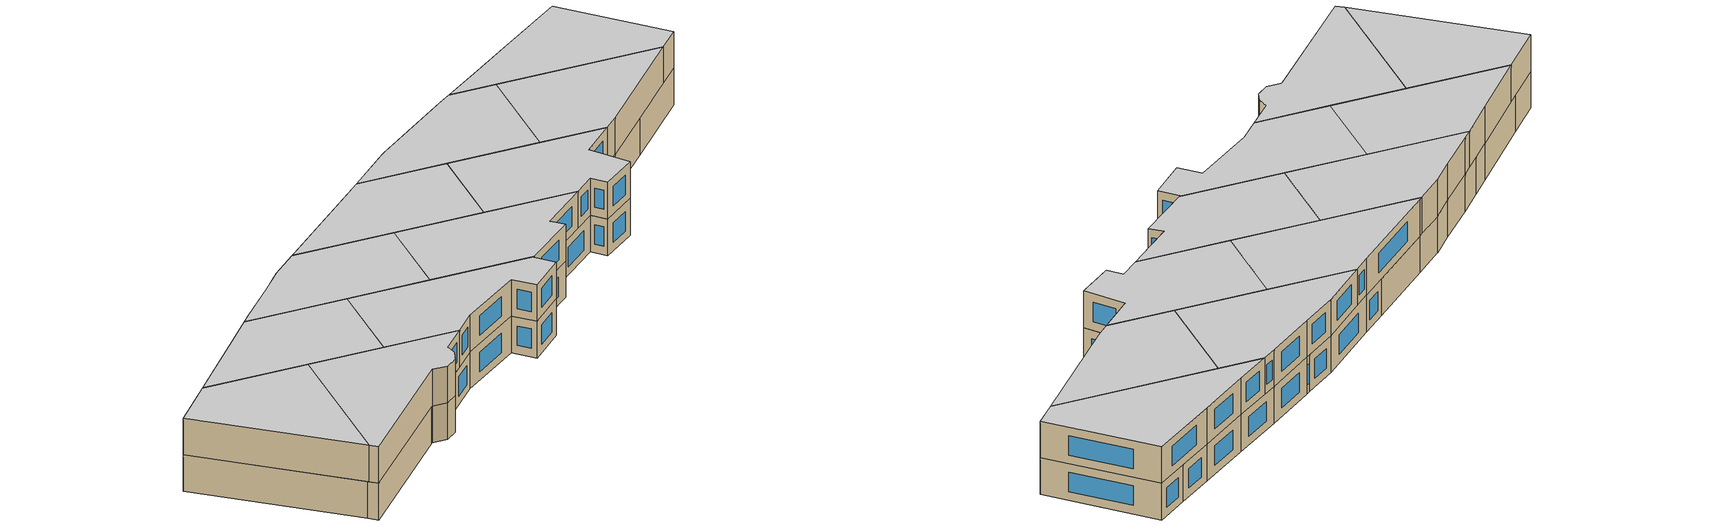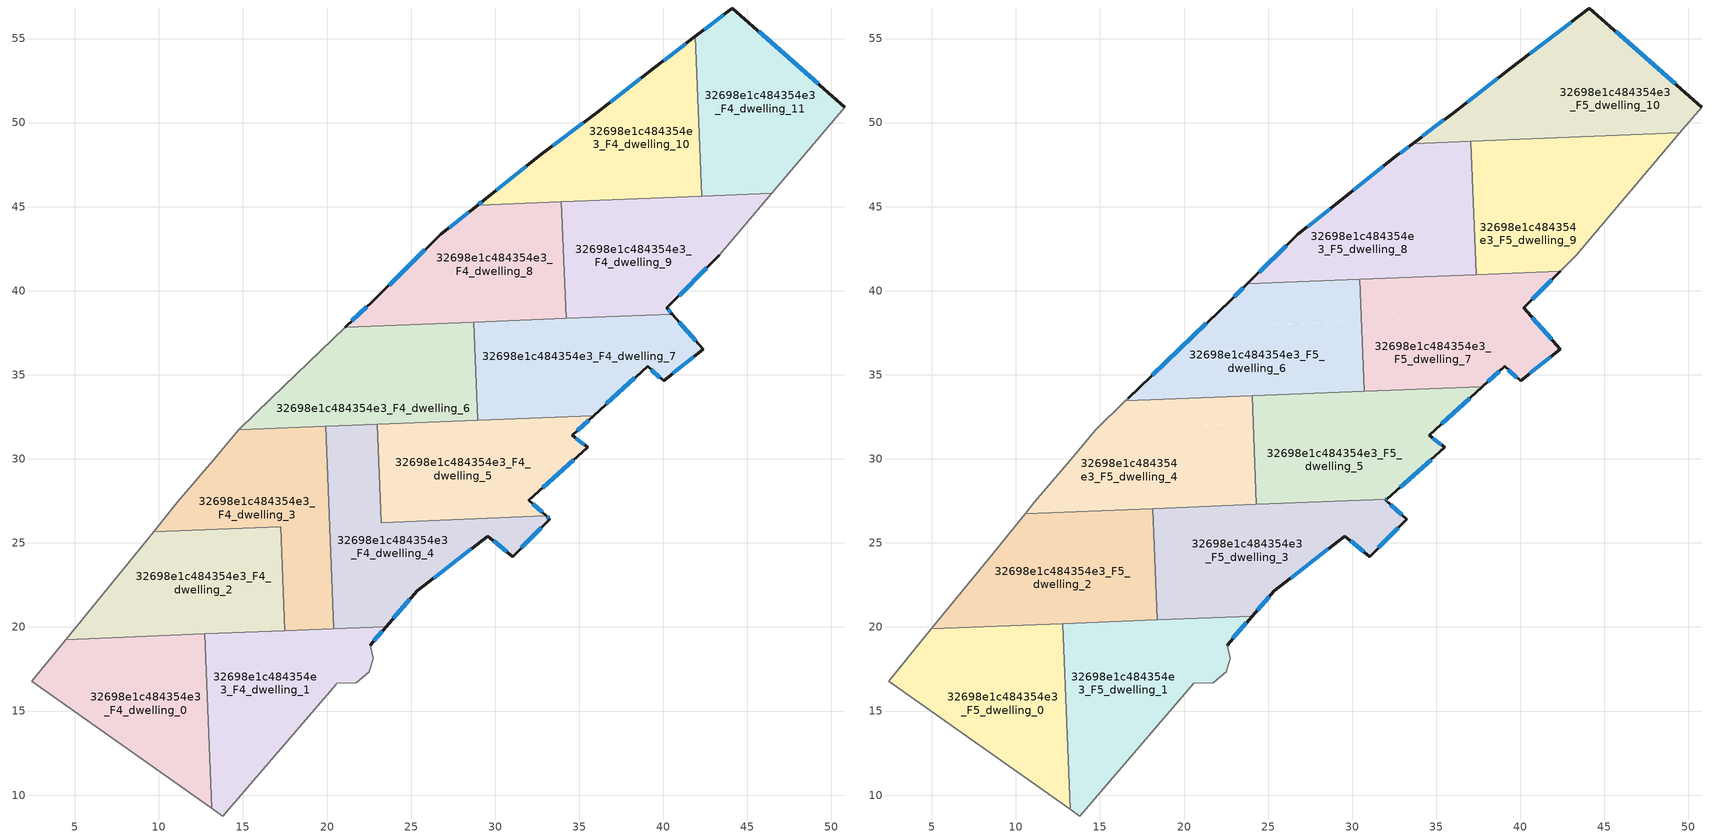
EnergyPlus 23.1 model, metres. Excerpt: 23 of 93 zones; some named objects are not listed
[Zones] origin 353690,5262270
32698e1c484354e3_F4_dwelling_0
 floor to 32698e1c484354e3_F3_dwelling_0 (EU_floor_Construction): 12.72,19.59 13.14,9.21 2.43,16.77 4.46,19.25 z12
 wall adiabatic (EU_wall_Construction): 12.72,19.59 4.46,19.25 2.43,16.77 13.14,9.21 z12:15
 wall to 32698e1c484354e3_F4_dwelling_1 (EU_wall_Construction): 13.14,9.21 12.72,19.59 z12:15
32698e1c484354e3_F4_dwelling_1
 floor to 32698e1c484354e3_F3_dwelling_1 (EU_floor_Construction): 23.52,20.02 22.56,18.91 22.74,18.15 22.5,17.33 21.73,16.68 20.58,16.64 20.54,16.59 13.79,8.76 13.14,9.21 12.72,19.59 z12
 wall outside (EU_wall_Construction): 22.56,18.91 23.52,20.02 z12:15
 wall adiabatic (EU_wall_Construction): 13.14,9.21 13.79,8.76 20.54,16.59 20.58,16.64 21.73,16.68 22.5,17.33 22.74,18.15 22.56,18.91 z12:15
 wall to 32698e1c484354e3_F4_dwelling_2 (EU_wall_Construction): 17.5,19.78 12.72,19.59 z12:15
 wall to 32698e1c484354e3_F4_dwelling_4 (EU_wall_Construction): 23.52,20.02 20.39,19.89 z12:15
 wall to 32698e1c484354e3_F4_dwelling_3 (EU_wall_Construction): 20.39,19.89 17.5,19.78 z12:15
 window (EU_Window_Construction): 22.78,19.17 23.29,19.76 z12.7:14.3
32698e1c484354e3_F4_dwelling_10
 floor to 32698e1c484354e3_F3_dwelling_10 (EU_floor_Construction): 41.91,55.12 42.29,45.62 28.96,45.08 29.28,45.34 32.64,48.02 36.03,50.59 39.47,53.25 z12
 wall outside (EU_wall_Construction): 41.91,55.12 39.47,53.25 36.03,50.59 32.64,48.02 29.28,45.34 28.96,45.08 z12:15
 wall to 32698e1c484354e3_F4_dwelling_11 (EU_wall_Construction): 42.29,45.62 41.91,55.12 z12:15
 wall to 32698e1c484354e3_F4_dwelling_9 (EU_wall_Construction): 33.94,45.28 42.29,45.62 z12:15
 wall to 32698e1c484354e3_F4_dwelling_8 (EU_wall_Construction): 28.96,45.08 33.94,45.28 z12:15
 window (EU_Window_Construction): 29.21,45.28 29.03,45.15 / 31.85,47.39 30.07,45.97 / 35.23,49.99 33.43,48.62 / 38.66,52.63 36.84,51.22 / 41.33,54.68 40.04,53.69 z12.7:14.3
32698e1c484354e3_F4_dwelling_11
 floor to 32698e1c484354e3_F3_dwelling_11 (EU_floor_Construction): 50.79,50.91 46.44,45.79 42.29,45.62 41.91,55.12 44.11,56.82 z12
 wall outside (EU_wall_Construction): 50.79,50.91 44.11,56.82 41.91,55.12 z12:15
 wall adiabatic (EU_wall_Construction): 46.44,45.79 50.79,50.91 z12:15
 wall to 32698e1c484354e3_F4_dwelling_9 (EU_wall_Construction): 42.29,45.62 46.44,45.79 z12:15
 window (EU_Window_Construction): 43.59,56.42 42.42,55.52 / 49.22,52.3 45.68,55.43 z12.7:14.3
32698e1c484354e3_F4_dwelling_2
 floor to 32698e1c484354e3_F3_dwelling_2 (EU_floor_Construction): 17.25,25.97 17.5,19.78 4.46,19.25 8.53,24.25 9.68,25.67 z12
 wall adiabatic (EU_wall_Construction): 9.68,25.67 8.53,24.25 4.46,19.25 12.72,19.59 z12:15
 wall to 32698e1c484354e3_F4_dwelling_3 (EU_wall_Construction): 17.5,19.78 17.25,25.97 9.68,25.67 z12:15
 ceiling adiabatic (EU_roof_Construction): 12.81,19.59 12.78,20.2 4.97,19.88 4.46,19.25 z15
32698e1c484354e3_F4_dwelling_3
 floor to 32698e1c484354e3_F3_dwelling_3 (EU_floor_Construction): 19.91,31.93 20.39,19.89 17.5,19.78 17.25,25.97 9.68,25.67 11.1,27.43 13.41,30.13 14.72,31.71 14.73,31.73 z12
 wall adiabatic (EU_wall_Construction): 14.73,31.73 14.72,31.71 13.41,30.13 11.1,27.43 9.68,25.67 z12:15
 wall to 32698e1c484354e3_F4_dwelling_4 (EU_wall_Construction): 20.39,19.89 19.91,31.93 z12:15
 wall to 32698e1c484354e3_F4_dwelling_6 (EU_wall_Construction): 19.91,31.93 14.73,31.73 z12:15
32698e1c484354e3_F4_dwelling_4
 floor to 32698e1c484354e3_F3_dwelling_4 (EU_floor_Construction): 33.04,26.6 33.25,26.42 31.04,24.17 29.57,25.41 25.36,22.15 23.52,20.02 20.39,19.89 19.91,31.93 22.98,32.06 23.21,26.21 z12
 wall outside (EU_wall_Construction): 23.52,20.02 25.36,22.15 29.57,25.41 31.04,24.17 33.25,26.42 33.04,26.6 z12:15
 wall to 32698e1c484354e3_F4_dwelling_5 (EU_wall_Construction): 33.04,26.6 23.21,26.21 22.98,32.06 z12:15
 wall to 32698e1c484354e3_F4_dwelling_6 (EU_wall_Construction): 22.98,32.06 19.91,31.93 z12:15
 window (EU_Window_Construction): 23.95,20.52 24.93,21.65 / 33.2,26.46 33.09,26.56 / 31.56,24.7 32.73,25.89 / 29.91,25.12 30.69,24.46 / 26.35,22.91 28.58,24.64 z12.7:14.3
32698e1c484354e3_F4_dwelling_5
 floor to 32698e1c484354e3_F3_dwelling_5 (EU_floor_Construction): 35.87,32.58 34.58,31.4 35.51,30.68 31.99,27.54 33.04,26.6 23.21,26.21 22.98,32.06 z12
 wall outside (EU_wall_Construction): 33.04,26.6 31.99,27.54 35.51,30.68 34.58,31.4 35.87,32.58 z12:15
 wall to 32698e1c484354e3_F4_dwelling_7 (EU_wall_Construction): 35.87,32.58 28.95,32.3 z12:15
 wall to 32698e1c484354e3_F4_dwelling_6 (EU_wall_Construction): 28.95,32.3 22.98,32.06 z12:15
 window (EU_Window_Construction): 32.79,26.82 32.24,27.32 / 34.88,31.68 35.56,32.3 / 35.29,30.85 34.8,31.23 / 32.82,28.28 34.68,29.94 z12.7:14.3
32698e1c484354e3_F4_dwelling_6
 floor to 32698e1c484354e3_F3_dwelling_6 (EU_floor_Construction): 28.72,38.13 28.95,32.3 14.73,31.73 16.69,33.62 21.09,37.83 z12
 wall adiabatic (EU_wall_Construction): 21.09,37.83 16.69,33.62 14.73,31.73 z12:15
 wall to 32698e1c484354e3_F4_dwelling_7 (EU_wall_Construction): 28.95,32.3 28.72,38.13 z12:15
 wall to 32698e1c484354e3_F4_dwelling_8 (EU_wall_Construction): 28.72,38.13 21.09,37.83 z12:15
32698e1c484354e3_F4_dwelling_7
 floor to 32698e1c484354e3_F3_dwelling_7 (EU_floor_Construction): 40.53,38.61 42.36,36.53 40.02,34.63 39.07,35.5 35.87,32.58 28.95,32.3 28.72,38.13 z12
 wall outside (EU_wall_Construction): 35.87,32.58 39.07,35.5 40.02,34.63 42.36,36.53 40.53,38.61 z12:15
 wall to 32698e1c484354e3_F4_dwelling_9 (EU_wall_Construction): 40.53,38.61 34.21,38.36 z12:15
 wall to 32698e1c484354e3_F4_dwelling_8 (EU_wall_Construction): 34.22,38.36 28.72,38.13 z12:15
 window (EU_Window_Construction): 36.62,33.26 38.32,34.82 / 41.93,37.02 40.96,38.12 / 40.57,35.08 41.81,36.09 / 39.29,35.3 39.8,34.84 z12.7:14.3
32698e1c484354e3_F4_dwelling_8
 floor to 32698e1c484354e3_F3_dwelling_8 (EU_floor_Construction): 33.94,45.28 34.22,38.36 21.09,37.83 22.74,39.41 26.77,43.35 28.96,45.08 z12
 wall outside (EU_wall_Construction): 28.96,45.08 26.77,43.35 22.74,39.41 21.09,37.83 z12:15
 wall to 32698e1c484354e3_F4_dwelling_9 (EU_wall_Construction): 34.22,38.36 33.94,45.28 z12:15
 window (EU_Window_Construction): 22.36,39.04 21.48,38.2 / 25.82,42.42 23.69,40.34 / 28.44,44.68 27.28,43.76 z12.7:14.3
32698e1c484354e3_F4_dwelling_9
 floor to 32698e1c484354e3_F3_dwelling_9 (EU_floor_Construction): 46.44,45.79 43.32,42.11 40.21,38.98 40.53,38.61 34.22,38.36 33.94,45.28 z12
 wall outside (EU_wall_Construction): 40.53,38.61 40.21,38.98 43.32,42.11 z12:15
 wall adiabatic (EU_wall_Construction): 43.32,42.11 46.44,45.79 z12:15
 window (EU_Window_Construction): 40.94,39.71 42.59,41.38 / 40.46,38.7 40.29,38.89 z12.7:14.3
32698e1c484354e3_F5_dwelling_0
 floor to 32698e1c484354e3_F4_dwelling_0 (EU_floor_Construction): 12.72,19.59 13.14,9.21 2.43,16.77 4.46,19.25 z15
 floor adiabatic (EU_floor_Construction): 12.78,20.2 12.81,19.59 4.46,19.25 4.97,19.88 z15
 floor to 32698e1c484354e3_F4_dwelling_1 (EU_floor_Construction): 12.81,19.59 13.23,9.15 13.14,9.21 12.72,19.59 z15
 wall adiabatic (EU_wall_Construction): 12.78,20.2 4.97,19.88 2.43,16.77 13.23,9.15 z15:18
 wall to 32698e1c484354e3_F5_dwelling_1 (EU_wall_Construction): 13.23,9.15 12.78,20.2 z15:18
 ceiling to 32698e1c484354e3_F6_dwelling_0 (EU_floor_Construction): 13.23,9.15 12.78,20.2 4.97,19.88 2.43,16.77 z18
32698e1c484354e3_F5_dwelling_1
 floor to 32698e1c484354e3_F4_dwelling_1 (EU_floor_Construction): 23.51,20.02 22.56,18.91 22.74,18.15 22.5,17.33 21.73,16.68 20.58,16.64 13.79,8.76 13.23,9.15 12.81,19.59 z15
 floor to 32698e1c484354e3_F4_dwelling_4 (EU_floor_Construction): 24.06,20.65 23.51,20.02 20.39,19.89 20.37,20.5 z15
 floor to 32698e1c484354e3_F4_dwelling_2 (EU_floor_Construction): 17.47,20.39 17.5,19.78 12.81,19.59 12.78,20.2 z15
 floor to 32698e1c484354e3_F4_dwelling_3 (EU_floor_Construction): 20.37,20.5 20.39,19.89 17.5,19.78 17.47,20.39 z15
 wall outside (EU_wall_Construction): 22.56,18.91 24.06,20.65 z15:18
 wall adiabatic (EU_wall_Construction): 13.23,9.15 13.79,8.76 20.58,16.64 21.73,16.68 22.5,17.33 22.74,18.15 22.56,18.91 z15:18
 wall to 32698e1c484354e3_F5_dwelling_3 (EU_wall_Construction): 24.06,20.65 18.41,20.42 z15:18
 wall to 32698e1c484354e3_F5_dwelling_2 (EU_wall_Construction): 18.41,20.42 12.78,20.2 z15:18
 window (EU_Window_Construction): 22.91,19.32 23.71,20.24 z15.7:17.3
 ceiling to 32698e1c484354e3_F6_dwelling_1 (EU_floor_Construction): 21.73,16.68 22.5,17.33 22.74,18.15 22.56,18.91 24.06,20.65 12.78,20.2 13.23,9.15 13.79,8.76 20.58,16.64 z18
32698e1c484354e3_F5_dwelling_10
 floor to 32698e1c484354e3_F4_dwelling_10 (EU_floor_Construction): 41.91,55.12 42.15,49.09 33.59,48.74 36.03,50.59 39.47,53.25 z15
 floor to 32698e1c484354e3_F4_dwelling_11 (EU_floor_Construction): 50.79,50.91 49.5,49.38 42.15,49.09 41.91,55.12 44.11,56.82 z15
 wall outside (EU_wall_Construction): 50.79,50.91 44.11,56.82 39.47,53.25 36.03,50.59 33.59,48.74 z15:18
 wall adiabatic (EU_wall_Construction): 49.5,49.38 50.79,50.91 z15:18
 wall to 32698e1c484354e3_F5_dwelling_9 (EU_wall_Construction): 37.06,48.88 49.5,49.38 z15:18
 wall to 32698e1c484354e3_F5_dwelling_8 (EU_wall_Construction): 33.59,48.74 37.06,48.88 z15:18
 window (EU_Window_Construction): 49.22,52.3 45.68,55.43 / 35.46,50.16 34.17,49.18 / 38.66,52.63 36.84,51.22 / 43.02,55.98 40.56,54.09 z15.7:17.3
 ceiling to 32698e1c484354e3_F6_dwelling_10 (EU_floor_Construction): 49.5,49.38 50.79,50.91 44.11,56.82 39.47,53.25 36.03,50.59 33.59,48.74 z18
32698e1c484354e3_F5_dwelling_2
 floor to 32698e1c484354e3_F4_dwelling_2 (EU_floor_Construction): 17.25,25.97 17.47,20.39 4.97,19.88 8.53,24.25 9.68,25.67 z15
 floor to 32698e1c484354e3_F4_dwelling_3 (EU_floor_Construction): 18.14,27.04 18.41,20.42 17.47,20.39 17.25,25.97 9.68,25.67 10.55,26.74 z15
 wall adiabatic (EU_wall_Construction): 10.55,26.74 8.53,24.25 4.97,19.88 12.78,20.2 z15:18
 wall to 32698e1c484354e3_F5_dwelling_3 (EU_wall_Construction): 18.41,20.42 18.14,27.04 z15:18
 wall to 32698e1c484354e3_F5_dwelling_4 (EU_wall_Construction): 18.14,27.04 10.55,26.74 z15:18
 ceiling to 32698e1c484354e3_F6_dwelling_2 (EU_floor_Construction): 18.41,20.42 18.14,27.04 10.55,26.74 8.53,24.25 4.97,19.88 z18
32698e1c484354e3_F5_dwelling_3
 floor to 32698e1c484354e3_F4_dwelling_4 (EU_floor_Construction): 33.04,26.6 33.25,26.42 31.04,24.17 29.57,25.41 25.36,22.15 24.06,20.65 20.37,20.5 20.1,27.12 23.17,27.24 23.21,26.21 z15
 floor to 32698e1c484354e3_F4_dwelling_5 (EU_floor_Construction): 32.06,27.6 31.99,27.54 33.04,26.6 23.21,26.21 23.17,27.24 z15
 floor to 32698e1c484354e3_F4_dwelling_3 (EU_floor_Construction): 20.1,27.12 20.37,20.5 18.41,20.42 18.14,27.04 z15
 wall outside (EU_wall_Construction): 24.06,20.65 25.36,22.15 29.57,25.41 31.04,24.17 33.25,26.42 31.99,27.54 32.06,27.6 z15:18
 wall to 32698e1c484354e3_F5_dwelling_5 (EU_wall_Construction): 32.06,27.6 24.31,27.29 z15:18
 wall to 32698e1c484354e3_F5_dwelling_4 (EU_wall_Construction): 24.31,27.29 18.14,27.04 z15:18
 window (EU_Window_Construction): 32.01,27.55 32.04,27.59 / 32.95,26.68 32.28,27.28 / 31.56,24.7 32.73,25.89 / 29.91,25.12 30.69,24.46 / 26.35,22.91 28.58,24.64 / 24.37,21 25.05,21.79 z15.7:17.3
 ceiling to 32698e1c484354e3_F6_dwelling_3 (EU_floor_Construction): 31.04,24.17 33.25,26.42 31.99,27.54 32.06,27.6 18.14,27.04 18.41,20.42 24.06,20.65 25.36,22.15 29.57,25.41 z18
32698e1c484354e3_F5_dwelling_4
 floor to 32698e1c484354e3_F4_dwelling_3 (EU_floor_Construction): 19.91,31.93 20.1,27.12 10.55,26.74 11.1,27.43 13.41,30.13 14.72,31.71 14.73,31.73 z15
 floor to 32698e1c484354e3_F4_dwelling_4 (EU_floor_Construction): 22.98,32.06 23.17,27.25 20.1,27.12 19.91,31.93 z15
 floor to 32698e1c484354e3_F4_dwelling_6 (EU_floor_Construction): 24.05,33.75 24.11,32.1 14.73,31.73 16.51,33.44 z15
 floor to 32698e1c484354e3_F4_dwelling_5 (EU_floor_Construction): 24.11,32.1 24.3,27.29 23.17,27.25 22.98,32.06 z15
 wall adiabatic (EU_wall_Construction): 16.51,33.44 14.72,31.71 13.41,30.13 11.1,27.43 10.55,26.74 z15:18
 wall to 32698e1c484354e3_F5_dwelling_5 (EU_wall_Construction): 24.3,27.29 24.04,33.75 z15:18
 wall to 32698e1c484354e3_F5_dwelling_6 (EU_wall_Construction): 24.04,33.75 16.51,33.44 z15:18
 ceiling to 32698e1c484354e3_F6_dwelling_4 (EU_floor_Construction): 24.3,27.29 24.04,33.75 16.51,33.44 14.72,31.71 13.41,30.13 11.1,27.43 10.55,26.74 z18
32698e1c484354e3_F5_dwelling_5
 floor to 32698e1c484354e3_F4_dwelling_5 (EU_floor_Construction): 35.87,32.58 34.58,31.4 35.51,30.68 32.06,27.6 24.3,27.29 24.11,32.1 z15
 floor to 32698e1c484354e3_F4_dwelling_7 (EU_floor_Construction): 37.75,34.3 35.87,32.58 28.95,32.3 28.88,33.94 z15
 floor to 32698e1c484354e3_F4_dwelling_6 (EU_floor_Construction): 28.88,33.94 28.95,32.3 24.11,32.1 24.05,33.75 z15
 wall outside (EU_wall_Construction): 32.06,27.6 35.51,30.68 34.58,31.4 37.75,34.3 z15:18
 wall to 32698e1c484354e3_F5_dwelling_7 (EU_wall_Construction): 37.75,34.3 30.71,34.01 z15:18
 wall to 32698e1c484354e3_F5_dwelling_6 (EU_wall_Construction): 30.71,34.01 24.05,33.75 z15:18
 window (EU_Window_Construction): 35.32,32.08 37,33.62 / 35.29,30.85 34.8,31.23 / 32.87,28.32 34.7,29.95 z15.7:17.3
 ceiling to 32698e1c484354e3_F6_dwelling_5 (EU_floor_Construction): 35.51,30.68 34.58,31.4 37.75,34.3 24.04,33.75 24.3,27.29 32.06,27.6 z18
32698e1c484354e3_F5_dwelling_6
 floor to 32698e1c484354e3_F4_dwelling_6 (EU_floor_Construction): 28.72,38.13 28.88,33.94 16.51,33.44 16.69,33.62 21.09,37.83 z15
 floor to 32698e1c484354e3_F4_dwelling_8 (EU_floor_Construction): 30.44,40.69 30.54,38.21 21.09,37.83 22.74,39.41 23.77,40.42 z15
 floor to 32698e1c484354e3_F4_dwelling_7 (EU_floor_Construction): 30.54,38.21 30.71,34.01 28.88,33.94 28.72,38.13 z15
 wall outside (EU_wall_Construction): 23.77,40.42 22.74,39.41 16.69,33.62 z15:18
 wall to 32698e1c484354e3_F5_dwelling_7 (EU_wall_Construction): 30.71,34.01 30.44,40.69 z15:18
 wall adiabatic (EU_wall_Construction): 16.69,33.62 16.51,33.44 z15:18
 wall to 32698e1c484354e3_F5_dwelling_8 (EU_wall_Construction): 30.44,40.69 23.77,40.42 z15:18
 window (EU_Window_Construction): 21.32,38.05 18.11,34.98 / 23.53,40.18 22.99,39.65 z15.7:17.3
 ceiling to 32698e1c484354e3_F6_dwelling_6 (EU_floor_Construction): 30.71,34.01 30.44,40.69 23.77,40.42 22.74,39.41 16.69,33.62 16.51,33.44 z18
32698e1c484354e3_F5_dwelling_7
 floor to 32698e1c484354e3_F4_dwelling_7 (EU_floor_Construction): 40.53,38.61 42.36,36.53 40.02,34.63 39.07,35.5 37.75,34.3 30.71,34.01 30.54,38.21 z15
 floor to 32698e1c484354e3_F4_dwelling_9 (EU_floor_Construction): 42.38,41.17 40.21,38.98 40.53,38.61 34.21,38.36 34.12,40.83 z15
 floor to 32698e1c484354e3_F4_dwelling_8 (EU_floor_Construction): 34.12,40.83 34.21,38.36 30.54,38.21 30.44,40.69 z15
 wall outside (EU_wall_Construction): 37.75,34.3 39.07,35.5 40.02,34.63 42.36,36.53 40.21,38.98 42.38,41.17 z15:18
 wall to 32698e1c484354e3_F5_dwelling_9 (EU_wall_Construction): 42.38,41.17 37.37,40.96 z15:18
 wall to 32698e1c484354e3_F5_dwelling_8 (EU_wall_Construction): 37.37,40.96 30.44,40.69 z15:18
 window (EU_Window_Construction): 41.86,37.11 40.72,38.4 / 40.57,35.08 41.81,36.09 / 39.29,35.3 39.8,34.84 / 38.06,34.58 38.76,35.22 / 40.72,39.49 41.87,40.65 z15.7:17.3
 ceiling to 32698e1c484354e3_F6_dwelling_7 (EU_floor_Construction): 40.02,34.63 42.36,36.53 40.21,38.98 42.38,41.17 30.44,40.69 30.71,34.01 37.75,34.3 39.07,35.5 z18
32698e1c484354e3_F5_dwelling_8
 floor to 32698e1c484354e3_F4_dwelling_8 (EU_floor_Construction): 33.94,45.28 34.12,40.83 23.77,40.42 26.77,43.35 28.96,45.08 z15
 floor to 32698e1c484354e3_F4_dwelling_10 (EU_floor_Construction): 37.06,48.88 37.19,45.41 28.96,45.08 29.28,45.34 32.64,48.02 33.59,48.74 z15
 floor to 32698e1c484354e3_F4_dwelling_9 (EU_floor_Construction): 37.19,45.41 37.37,40.96 34.12,40.83 33.94,45.28 z15
 wall outside (EU_wall_Construction): 33.59,48.74 32.64,48.02 29.28,45.34 26.77,43.35 23.77,40.42 z15:18
 wall to 32698e1c484354e3_F5_dwelling_9 (EU_wall_Construction): 37.37,40.96 37.06,48.88 z15:18
 window (EU_Window_Construction): 26.07,42.66 24.48,41.11 / 28.69,44.88 27.36,43.82 / 31.85,47.39 30.07,45.97 / 33.37,48.57 32.86,48.19 z15.7:17.3
 ceiling to 32698e1c484354e3_F6_dwelling_8 (EU_floor_Construction): 37.37,40.96 37.06,48.88 33.59,48.74 32.64,48.02 29.28,45.34 26.77,43.35 23.77,40.42 z18
32698e1c484354e3_F5_dwelling_9
 floor to 32698e1c484354e3_F4_dwelling_11 (EU_floor_Construction): 49.5,49.38 46.44,45.79 42.29,45.62 42.15,49.09 z15
 floor to 32698e1c484354e3_F4_dwelling_9 (EU_floor_Construction): 46.44,45.79 43.32,42.11 42.38,41.17 37.37,40.96 37.19,45.41 z15
 floor to 32698e1c484354e3_F4_dwelling_10 (EU_floor_Construction): 42.15,49.09 42.29,45.62 37.19,45.41 37.06,48.88 z15
 wall adiabatic (EU_wall_Construction): 42.38,41.17 43.32,42.11 49.5,49.38 z15:18
 ceiling to 32698e1c484354e3_F6_dwelling_9 (EU_floor_Construction): 43.32,42.11 49.5,49.38 37.06,48.88 37.37,40.96 42.38,41.17 z18
[Building]
EU S2 Campaign: North Axis=0; Terrain=City; Solar Distribution=FullExterior
[Site:Location]
Budapest.Ferenc.Liszt.Intl.AP: Latitude=47.437; Longitude=19.256; Time Zone=1; Elevation=185
[SizingPeriod:WeatherFileDays]
AnnualSizingPeriod: Begin Month=1; Begin Day of Month=1; End Month=12; End Day of Month=31; Day of Week for Start Day=Monday; Use Weather File Daylight Saving Period=No; Use Weather File Rain and Snow Indicators=No
[MATERIAL]
EU_InternalMass_Material: Roughness=MediumRough; Thickness=0.1; Conductivity=1; Density=1800; Specific Heat=900; Thermal Absorptance=0.9; Solar Absorptance=0.7; Visible Absorptance=0.7
[MATERIAL:NOMASS] Roughness=MediumRough; Thermal Absorptance=0.9; Solar Absorptance=0.7; Visible Absorptance=0.7
Name | Thermal Resistance
EU_wall_NoMass | 0.832559
EU_roof_NoMass | 1.39638
EU_floor_NoMass | 0.872794
[WINDOWMATERIAL:SIMPLEGLAZINGSYSTEM]
EU_Window_SimpleGlazing: UFactor=2.79869; Solar Heat Gain Coefficient=0.75; Visible Transmittance=0.75
[CONSTRUCTION]
EU_wall_Construction: EU_wall_NoMass
EU_roof_Construction: EU_roof_NoMass
EU_floor_Construction: EU_floor_NoMass
EU_Window_Construction: EU_Window_SimpleGlazing
EU_InternalMass_Construction: EU_InternalMass_Material
[ZONE] Type=1; Multiplier=1; Ceiling Height=autocalculate; Floor Area=autocalculate; Part of Total Floor Area=Yes
Name | Volume
32698e1c484354e3_F4_dwelling_0; 32698e1c484354e3_F4_dwelling_11 | 191.613
32698e1c484354e3_F5_dwelling_0 | 209.044
32698e1c484354e3_F4_dwelling_1; 32698e1c484354e3_F4_dwelling_7 | 191.618
32698e1c484354e3_F5_dwelling_1 | 209.018
32698e1c484354e3_F4_dwelling_10; 32698e1c484354e3_F4_dwelling_8 | 191.615
32698e1c484354e3_F5_dwelling_10 | 209.049
32698e1c484354e3_F4_dwelling_2 | 191.607
32698e1c484354e3_F5_dwelling_2 | 209.035
32698e1c484354e3_F4_dwelling_3 | 191.606
32698e1c484354e3_F5_dwelling_3 | 209.054
32698e1c484354e3_F4_dwelling_4 | 191.629
32698e1c484354e3_F5_dwelling_4 | 209.014
32698e1c484354e3_F4_dwelling_5; 32698e1c484354e3_F4_dwelling_9 | 191.621
32698e1c484354e3_F5_dwelling_5 | 209.038
32698e1c484354e3_F4_dwelling_6 | 191.62
32698e1c484354e3_F5_dwelling_6 | 209.048
32698e1c484354e3_F5_dwelling_7 | 209.042
32698e1c484354e3_F5_dwelling_8 | 209.016
32698e1c484354e3_F5_dwelling_9 | 209.023
[INTERNALMASS] Construction=EU_InternalMass_Construction
Name | Zone or ZoneList | Surface Area
32698e1c484354e3_F4_dwelling_0_EU_InternalMass | 32698e1c484354e3_F4_dwelling_0 | 63.8714
32698e1c484354e3_F4_dwelling_1_EU_InternalMass | 32698e1c484354e3_F4_dwelling_1 | 63.8723
32698e1c484354e3_F4_dwelling_2_EU_InternalMass | 32698e1c484354e3_F4_dwelling_2 | 63.869
32698e1c484354e3_F4_dwelling_3_EU_InternalMass | 32698e1c484354e3_F4_dwelling_3 | 63.8686
32698e1c484354e3_F4_dwelling_4_EU_InternalMass | 32698e1c484354e3_F4_dwelling_4 | 63.8767
32698e1c484354e3_F4_dwelling_5_EU_InternalMass | 32698e1c484354e3_F4_dwelling_5 | 63.8737
32698e1c484354e3_F4_dwelling_6_EU_InternalMass | 32698e1c484354e3_F4_dwelling_6 | 63.8744
32698e1c484354e3_F4_dwelling_7_EU_InternalMass | 32698e1c484354e3_F4_dwelling_7 | 63.8725
32698e1c484354e3_F4_dwelling_8_EU_InternalMass | 32698e1c484354e3_F4_dwelling_8 | 63.8726
32698e1c484354e3_F4_dwelling_9_EU_InternalMass | 32698e1c484354e3_F4_dwelling_9 | 63.8738
32698e1c484354e3_F4_dwelling_10_EU_InternalMass | 32698e1c484354e3_F4_dwelling_10 | 63.8712
32698e1c484354e3_F4_dwelling_11_EU_InternalMass | 32698e1c484354e3_F4_dwelling_11 | 63.8703
32698e1c484354e3_F5_dwelling_0_EU_InternalMass | 32698e1c484354e3_F5_dwelling_0 | 69.6819
32698e1c484354e3_F5_dwelling_1_EU_InternalMass | 32698e1c484354e3_F5_dwelling_1 | 69.6728
32698e1c484354e3_F5_dwelling_2_EU_InternalMass | 32698e1c484354e3_F5_dwelling_2 | 69.6792
32698e1c484354e3_F5_dwelling_3_EU_InternalMass | 32698e1c484354e3_F5_dwelling_3 | 69.6844
32698e1c484354e3_F5_dwelling_4_EU_InternalMass | 32698e1c484354e3_F5_dwelling_4 | 69.6713
32698e1c484354e3_F5_dwelling_5_EU_InternalMass | 32698e1c484354e3_F5_dwelling_5 | 69.6795
32698e1c484354e3_F5_dwelling_6_EU_InternalMass | 32698e1c484354e3_F5_dwelling_6 | 69.6808
32698e1c484354e3_F5_dwelling_7_EU_InternalMass | 32698e1c484354e3_F5_dwelling_7 | 69.6803
32698e1c484354e3_F5_dwelling_8_EU_InternalMass | 32698e1c484354e3_F5_dwelling_8 | 69.6717
32698e1c484354e3_F5_dwelling_9_EU_InternalMass | 32698e1c484354e3_F5_dwelling_9 | 69.6751
32698e1c484354e3_F5_dwelling_10_EU_InternalMass | 32698e1c484354e3_F5_dwelling_10 | 69.6832
[OTHEREQUIPMENT] Fuel Type=Electricity; Design Level Calculation Method=Watts/Area; Power per Zone Floor Area=1; Fraction Latent=0; Fraction Radiant=0; Fraction Lost=0; Carbon Dioxide Generation Rate=0; EndUse Subcategory=EU_Step8_InternalGains
Name | Zone or ZoneList or Space or SpaceList | Schedule
EU_Step8_InternalGain_32698e1c484354e3_F4_dwelling_0_f000 | 32698e1c484354e3_F4_dwelling_0 | EU_Step8_GainSchedule_32698e1c484354e3_F4_dwelling_0_f000
EU_Step8_InternalGain_32698e1c484354e3_F4_dwelling_1_f000 | 32698e1c484354e3_F4_dwelling_1 | EU_Step8_GainSchedule_32698e1c484354e3_F4_dwelling_1_f000
EU_Step8_InternalGain_32698e1c484354e3_F4_dwelling_2_f000 | 32698e1c484354e3_F4_dwelling_2 | EU_Step8_GainSchedule_32698e1c484354e3_F4_dwelling_2_f000
EU_Step8_InternalGain_32698e1c484354e3_F4_dwelling_3_f000 | 32698e1c484354e3_F4_dwelling_3 | EU_Step8_GainSchedule_32698e1c484354e3_F4_dwelling_3_f000
EU_Step8_InternalGain_32698e1c484354e3_F4_dwelling_4_f000 | 32698e1c484354e3_F4_dwelling_4 | EU_Step8_GainSchedule_32698e1c484354e3_F4_dwelling_4_f000
EU_Step8_InternalGain_32698e1c484354e3_F4_dwelling_5_f000 | 32698e1c484354e3_F4_dwelling_5 | EU_Step8_GainSchedule_32698e1c484354e3_F4_dwelling_5_f000
EU_Step8_InternalGain_32698e1c484354e3_F4_dwelling_6_f000 | 32698e1c484354e3_F4_dwelling_6 | EU_Step8_GainSchedule_32698e1c484354e3_F4_dwelling_6_f000
EU_Step8_InternalGain_32698e1c484354e3_F4_dwelling_7_f000 | 32698e1c484354e3_F4_dwelling_7 | EU_Step8_GainSchedule_32698e1c484354e3_F4_dwelling_7_f000
EU_Step8_InternalGain_32698e1c484354e3_F4_dwelling_8_f000 | 32698e1c484354e3_F4_dwelling_8 | EU_Step8_GainSchedule_32698e1c484354e3_F4_dwelling_8_f000
EU_Step8_InternalGain_32698e1c484354e3_F4_dwelling_9_f000 | 32698e1c484354e3_F4_dwelling_9 | EU_Step8_GainSchedule_32698e1c484354e3_F4_dwelling_9_f000
EU_Step8_InternalGain_32698e1c484354e3_F4_dwelling_10_f000 | 32698e1c484354e3_F4_dwelling_10 | EU_Step8_GainSchedule_32698e1c484354e3_F4_dwelling_10_f000
EU_Step8_InternalGain_32698e1c484354e3_F4_dwelling_11_f000 | 32698e1c484354e3_F4_dwelling_11 | EU_Step8_GainSchedule_32698e1c484354e3_F4_dwelling_11_f000
EU_Step8_InternalGain_32698e1c484354e3_F5_dwelling_0_f000 | 32698e1c484354e3_F5_dwelling_0 | EU_Step8_GainSchedule_32698e1c484354e3_F5_dwelling_0_f000
EU_Step8_InternalGain_32698e1c484354e3_F5_dwelling_1_f000 | 32698e1c484354e3_F5_dwelling_1 | EU_Step8_GainSchedule_32698e1c484354e3_F5_dwelling_1_f000
EU_Step8_InternalGain_32698e1c484354e3_F5_dwelling_2_f000 | 32698e1c484354e3_F5_dwelling_2 | EU_Step8_GainSchedule_32698e1c484354e3_F5_dwelling_2_f000
EU_Step8_InternalGain_32698e1c484354e3_F5_dwelling_3_f000 | 32698e1c484354e3_F5_dwelling_3 | EU_Step8_GainSchedule_32698e1c484354e3_F5_dwelling_3_f000
EU_Step8_InternalGain_32698e1c484354e3_F5_dwelling_4_f000 | 32698e1c484354e3_F5_dwelling_4 | EU_Step8_GainSchedule_32698e1c484354e3_F5_dwelling_4_f000
EU_Step8_InternalGain_32698e1c484354e3_F5_dwelling_5_f000 | 32698e1c484354e3_F5_dwelling_5 | EU_Step8_GainSchedule_32698e1c484354e3_F5_dwelling_5_f000
EU_Step8_InternalGain_32698e1c484354e3_F5_dwelling_6_f000 | 32698e1c484354e3_F5_dwelling_6 | EU_Step8_GainSchedule_32698e1c484354e3_F5_dwelling_6_f000
EU_Step8_InternalGain_32698e1c484354e3_F5_dwelling_7_f000 | 32698e1c484354e3_F5_dwelling_7 | EU_Step8_GainSchedule_32698e1c484354e3_F5_dwelling_7_f000
EU_Step8_InternalGain_32698e1c484354e3_F5_dwelling_8_f000 | 32698e1c484354e3_F5_dwelling_8 | EU_Step8_GainSchedule_32698e1c484354e3_F5_dwelling_8_f000
EU_Step8_InternalGain_32698e1c484354e3_F5_dwelling_9_f000 | 32698e1c484354e3_F5_dwelling_9 | EU_Step8_GainSchedule_32698e1c484354e3_F5_dwelling_9_f000
EU_Step8_InternalGain_32698e1c484354e3_F5_dwelling_10_f000 | 32698e1c484354e3_F5_dwelling_10 | EU_Step8_GainSchedule_32698e1c484354e3_F5_dwelling_10_f000
[ZONEVENTILATION:DESIGNFLOWRATE] Schedule=EU_AlwaysOn; Design Flow Rate Calculation Method=AirChanges/Hour; Air Changes per Hour=0.475469; Ventilation Type=Natural; Fan Pressure Rise=0; Fan Total Efficiency=1; Constant Term Coefficient=1; Temperature Term Coefficient=0; Velocity Term Coefficient=0; Velocity Squared Term Coefficient=0; Minimum Indoor Temperature=-100; Maximum Indoor Temperature=100; Delta Temperature=-100; Minimum Outdoor Temperature=-100; Maximum Outdoor Temperature=100; Maximum Wind Speed=40
Name | Zone or ZoneList or Space or SpaceList
EU_ConstantAir_32698e1c484354e3_F4_dwelling_0 | 32698e1c484354e3_F4_dwelling_0
EU_ConstantAir_32698e1c484354e3_F4_dwelling_1 | 32698e1c484354e3_F4_dwelling_1
EU_ConstantAir_32698e1c484354e3_F4_dwelling_2 | 32698e1c484354e3_F4_dwelling_2
EU_ConstantAir_32698e1c484354e3_F4_dwelling_3 | 32698e1c484354e3_F4_dwelling_3
EU_ConstantAir_32698e1c484354e3_F4_dwelling_4 | 32698e1c484354e3_F4_dwelling_4
EU_ConstantAir_32698e1c484354e3_F4_dwelling_5 | 32698e1c484354e3_F4_dwelling_5
EU_ConstantAir_32698e1c484354e3_F4_dwelling_6 | 32698e1c484354e3_F4_dwelling_6
EU_ConstantAir_32698e1c484354e3_F4_dwelling_7 | 32698e1c484354e3_F4_dwelling_7
EU_ConstantAir_32698e1c484354e3_F4_dwelling_8 | 32698e1c484354e3_F4_dwelling_8
EU_ConstantAir_32698e1c484354e3_F4_dwelling_9 | 32698e1c484354e3_F4_dwelling_9
EU_ConstantAir_32698e1c484354e3_F4_dwelling_10 | 32698e1c484354e3_F4_dwelling_10
EU_ConstantAir_32698e1c484354e3_F4_dwelling_11 | 32698e1c484354e3_F4_dwelling_11
EU_ConstantAir_32698e1c484354e3_F5_dwelling_0 | 32698e1c484354e3_F5_dwelling_0
EU_ConstantAir_32698e1c484354e3_F5_dwelling_1 | 32698e1c484354e3_F5_dwelling_1
EU_ConstantAir_32698e1c484354e3_F5_dwelling_2 | 32698e1c484354e3_F5_dwelling_2
EU_ConstantAir_32698e1c484354e3_F5_dwelling_3 | 32698e1c484354e3_F5_dwelling_3
EU_ConstantAir_32698e1c484354e3_F5_dwelling_4 | 32698e1c484354e3_F5_dwelling_4
EU_ConstantAir_32698e1c484354e3_F5_dwelling_5 | 32698e1c484354e3_F5_dwelling_5
EU_ConstantAir_32698e1c484354e3_F5_dwelling_6 | 32698e1c484354e3_F5_dwelling_6
EU_ConstantAir_32698e1c484354e3_F5_dwelling_7 | 32698e1c484354e3_F5_dwelling_7
EU_ConstantAir_32698e1c484354e3_F5_dwelling_8 | 32698e1c484354e3_F5_dwelling_8
EU_ConstantAir_32698e1c484354e3_F5_dwelling_9 | 32698e1c484354e3_F5_dwelling_9
EU_ConstantAir_32698e1c484354e3_F5_dwelling_10 | 32698e1c484354e3_F5_dwelling_10
[HVACTEMPLATE:ZONE:IDEALLOADSAIRSYSTEM] System Availability Schedule=EU_AlwaysOn; Maximum Heating Supply Air Temperature=50; Minimum Cooling Supply Air Temperature=13; Maximum Heating Supply Air Humidity Ratio=0.0156; Minimum Cooling Supply Air Humidity Ratio=0.0077; Heating Limit=NoLimit; Cooling Limit=NoLimit; Heating Availability Schedule=EU_AlwaysOn; Cooling Availability Schedule=EU_CoolingOff; Dehumidification Control Type=ConstantSensibleHeatRatio; Cooling Sensible Heat Ratio=0.7; Dehumidification Setpoint=60; Humidification Control Type=None; Humidification Setpoint=30; Outdoor Air Method=None; Outdoor Air Flow Rate per Person=0.00944; Outdoor Air Flow Rate per Zone Floor Area=0; Outdoor Air Flow Rate per Zone=0; Demand Controlled Ventilation Type=None; Outdoor Air Economizer Type=NoEconomizer; Heat Recovery Type=None; Sensible Heat Recovery Effectiveness=0.7; Latent Heat Recovery Effectiveness=0.65
Name | Template Thermostat
32698e1c484354e3_F4_dwelling_0 | EU_HeatOnly_32698e1c484354e3_F4_dwelling_0
32698e1c484354e3_F4_dwelling_1 | EU_HeatOnly_32698e1c484354e3_F4_dwelling_1
32698e1c484354e3_F4_dwelling_2 | EU_HeatOnly_32698e1c484354e3_F4_dwelling_2
32698e1c484354e3_F4_dwelling_3 | EU_HeatOnly_32698e1c484354e3_F4_dwelling_3
32698e1c484354e3_F4_dwelling_4 | EU_HeatOnly_32698e1c484354e3_F4_dwelling_4
32698e1c484354e3_F4_dwelling_5 | EU_HeatOnly_32698e1c484354e3_F4_dwelling_5
32698e1c484354e3_F4_dwelling_6 | EU_HeatOnly_32698e1c484354e3_F4_dwelling_6
32698e1c484354e3_F4_dwelling_7 | EU_HeatOnly_32698e1c484354e3_F4_dwelling_7
32698e1c484354e3_F4_dwelling_8 | EU_HeatOnly_32698e1c484354e3_F4_dwelling_8
32698e1c484354e3_F4_dwelling_9 | EU_HeatOnly_32698e1c484354e3_F4_dwelling_9
32698e1c484354e3_F4_dwelling_10 | EU_HeatOnly_32698e1c484354e3_F4_dwelling_10
32698e1c484354e3_F4_dwelling_11 | EU_HeatOnly_32698e1c484354e3_F4_dwelling_11
32698e1c484354e3_F5_dwelling_0 | EU_HeatOnly_32698e1c484354e3_F5_dwelling_0
32698e1c484354e3_F5_dwelling_1 | EU_HeatOnly_32698e1c484354e3_F5_dwelling_1
32698e1c484354e3_F5_dwelling_2 | EU_HeatOnly_32698e1c484354e3_F5_dwelling_2
32698e1c484354e3_F5_dwelling_3 | EU_HeatOnly_32698e1c484354e3_F5_dwelling_3
32698e1c484354e3_F5_dwelling_4 | EU_HeatOnly_32698e1c484354e3_F5_dwelling_4
32698e1c484354e3_F5_dwelling_5 | EU_HeatOnly_32698e1c484354e3_F5_dwelling_5
32698e1c484354e3_F5_dwelling_6 | EU_HeatOnly_32698e1c484354e3_F5_dwelling_6
32698e1c484354e3_F5_dwelling_7 | EU_HeatOnly_32698e1c484354e3_F5_dwelling_7
32698e1c484354e3_F5_dwelling_8 | EU_HeatOnly_32698e1c484354e3_F5_dwelling_8
32698e1c484354e3_F5_dwelling_9 | EU_HeatOnly_32698e1c484354e3_F5_dwelling_9
32698e1c484354e3_F5_dwelling_10 | EU_HeatOnly_32698e1c484354e3_F5_dwelling_10
[SIZING:ZONE] Zone Cooling Design Supply Air Temperature Input Method=SupplyAirTemperature; Zone Cooling Design Supply Air Temperature=13; Zone Heating Design Supply Air Temperature Input Method=SupplyAirTemperature; Zone Heating Design Supply Air Temperature=50; Zone Cooling Design Supply Air Humidity Ratio=0.008; Zone Heating Design Supply Air Humidity Ratio=0.008; Cooling Design Air Flow Method=DesignDay; Cooling Design Air Flow Rate=0; Cooling Minimum Air Flow per Zone Floor Area=0.000762; Cooling Minimum Air Flow=0; Cooling Minimum Air Flow Fraction=0.2; Heating Design Air Flow Method=DesignDay; Heating Design Air Flow Rate=0; Heating Maximum Air Flow per Zone Floor Area=0.002032; Heating Maximum Air Flow=0.141576; Heating Maximum Air Flow Fraction=0.3; Account for Dedicated Outdoor Air System=No; Dedicated Outdoor Air System Control Strategy=NeutralSupplyAir; Dedicated Outdoor Air Low Setpoint Temperature for Design=autosize; Dedicated Outdoor Air High Setpoint Temperature for Design=autosize; Zone Load Sizing Method=Sensible Load Only No Latent Load; Zone Latent Cooling Design Supply Air Humidity Ratio Input Method=HumidityRatioDifference; Zone Cooling Design Supply Air Humidity Ratio Difference=0.005; Zone Latent Heating Design Supply Air Humidity Ratio Input Method=HumidityRatioDifference; Zone Humidification Design Supply Air Humidity Ratio Difference=0.005
32698e1c484354e3_F4_dwelling_0; 32698e1c484354e3_F4_dwelling_1; 32698e1c484354e3_F4_dwelling_2; 32698e1c484354e3_F4_dwelling_3; 32698e1c484354e3_F4_dwelling_4; 32698e1c484354e3_F4_dwelling_5; 32698e1c484354e3_F4_dwelling_6; 32698e1c484354e3_F4_dwelling_7; 32698e1c484354e3_F4_dwelling_8; 32698e1c484354e3_F4_dwelling_9; 32698e1c484354e3_F4_dwelling_10; 32698e1c484354e3_F4_dwelling_11; 32698e1c484354e3_F5_dwelling_0; 32698e1c484354e3_F5_dwelling_1; 32698e1c484354e3_F5_dwelling_2; 32698e1c484354e3_F5_dwelling_3; 32698e1c484354e3_F5_dwelling_4; 32698e1c484354e3_F5_dwelling_5; 32698e1c484354e3_F5_dwelling_6; 32698e1c484354e3_F5_dwelling_7; 32698e1c484354e3_F5_dwelling_8; 32698e1c484354e3_F5_dwelling_9; 32698e1c484354e3_F5_dwelling_10
[SCHEDULE:CONSTANT]
Name | Hourly Value
EU_AlwaysOn | 1
EU_CoolingOff | 0
[SCHEDULE:FILE] Column Number=1; Rows to Skip at Top=0; Number of Hours of Data=8760; Column Separator=Comma; Interpolate to Timestep=No; Minutes per Item=60; Adjust Schedule for Daylight Savings=Yes
Name | File
EU_Step8_GainSchedule_32698e1c484354e3_F4_dwelling_0_f000 | ../../schedules/32698e1c484354e3/32698e1c484354e3_F4_dwelling_0_f000_gain.csv
EU_Step8_GainSchedule_32698e1c484354e3_F4_dwelling_1_f000 | ../../schedules/32698e1c484354e3/32698e1c484354e3_F4_dwelling_1_f000_gain.csv
EU_Step8_GainSchedule_32698e1c484354e3_F4_dwelling_2_f000 | ../../schedules/32698e1c484354e3/32698e1c484354e3_F4_dwelling_2_f000_gain.csv
EU_Step8_GainSchedule_32698e1c484354e3_F4_dwelling_3_f000 | ../../schedules/32698e1c484354e3/32698e1c484354e3_F4_dwelling_3_f000_gain.csv
EU_Step8_GainSchedule_32698e1c484354e3_F4_dwelling_4_f000 | ../../schedules/32698e1c484354e3/32698e1c484354e3_F4_dwelling_4_f000_gain.csv
EU_Step8_GainSchedule_32698e1c484354e3_F4_dwelling_5_f000 | ../../schedules/32698e1c484354e3/32698e1c484354e3_F4_dwelling_5_f000_gain.csv
EU_Step8_GainSchedule_32698e1c484354e3_F4_dwelling_6_f000 | ../../schedules/32698e1c484354e3/32698e1c484354e3_F4_dwelling_6_f000_gain.csv
EU_Step8_GainSchedule_32698e1c484354e3_F4_dwelling_7_f000 | ../../schedules/32698e1c484354e3/32698e1c484354e3_F4_dwelling_7_f000_gain.csv
EU_Step8_GainSchedule_32698e1c484354e3_F4_dwelling_8_f000 | ../../schedules/32698e1c484354e3/32698e1c484354e3_F4_dwelling_8_f000_gain.csv
EU_Step8_GainSchedule_32698e1c484354e3_F4_dwelling_9_f000 | ../../schedules/32698e1c484354e3/32698e1c484354e3_F4_dwelling_9_f000_gain.csv
EU_Step8_GainSchedule_32698e1c484354e3_F4_dwelling_10_f000 | ../../schedules/32698e1c484354e3/32698e1c484354e3_F4_dwelling_10_f000_gain.csv
EU_Step8_GainSchedule_32698e1c484354e3_F4_dwelling_11_f000 | ../../schedules/32698e1c484354e3/32698e1c484354e3_F4_dwelling_11_f000_gain.csv
EU_Step8_GainSchedule_32698e1c484354e3_F5_dwelling_0_f000 | ../../schedules/32698e1c484354e3/32698e1c484354e3_F5_dwelling_0_f000_gain.csv
EU_Step8_GainSchedule_32698e1c484354e3_F5_dwelling_1_f000 | ../../schedules/32698e1c484354e3/32698e1c484354e3_F5_dwelling_1_f000_gain.csv
EU_Step8_GainSchedule_32698e1c484354e3_F5_dwelling_2_f000 | ../../schedules/32698e1c484354e3/32698e1c484354e3_F5_dwelling_2_f000_gain.csv
EU_Step8_GainSchedule_32698e1c484354e3_F5_dwelling_3_f000 | ../../schedules/32698e1c484354e3/32698e1c484354e3_F5_dwelling_3_f000_gain.csv
EU_Step8_GainSchedule_32698e1c484354e3_F5_dwelling_4_f000 | ../../schedules/32698e1c484354e3/32698e1c484354e3_F5_dwelling_4_f000_gain.csv
EU_Step8_GainSchedule_32698e1c484354e3_F5_dwelling_5_f000 | ../../schedules/32698e1c484354e3/32698e1c484354e3_F5_dwelling_5_f000_gain.csv
EU_Step8_GainSchedule_32698e1c484354e3_F5_dwelling_6_f000 | ../../schedules/32698e1c484354e3/32698e1c484354e3_F5_dwelling_6_f000_gain.csv
EU_Step8_GainSchedule_32698e1c484354e3_F5_dwelling_7_f000 | ../../schedules/32698e1c484354e3/32698e1c484354e3_F5_dwelling_7_f000_gain.csv
EU_Step8_GainSchedule_32698e1c484354e3_F5_dwelling_8_f000 | ../../schedules/32698e1c484354e3/32698e1c484354e3_F5_dwelling_8_f000_gain.csv
EU_Step8_GainSchedule_32698e1c484354e3_F5_dwelling_9_f000 | ../../schedules/32698e1c484354e3/32698e1c484354e3_F5_dwelling_9_f000_gain.csv
EU_Step8_GainSchedule_32698e1c484354e3_F5_dwelling_10_f000 | ../../schedules/32698e1c484354e3/32698e1c484354e3_F5_dwelling_10_f000_gain.csv
